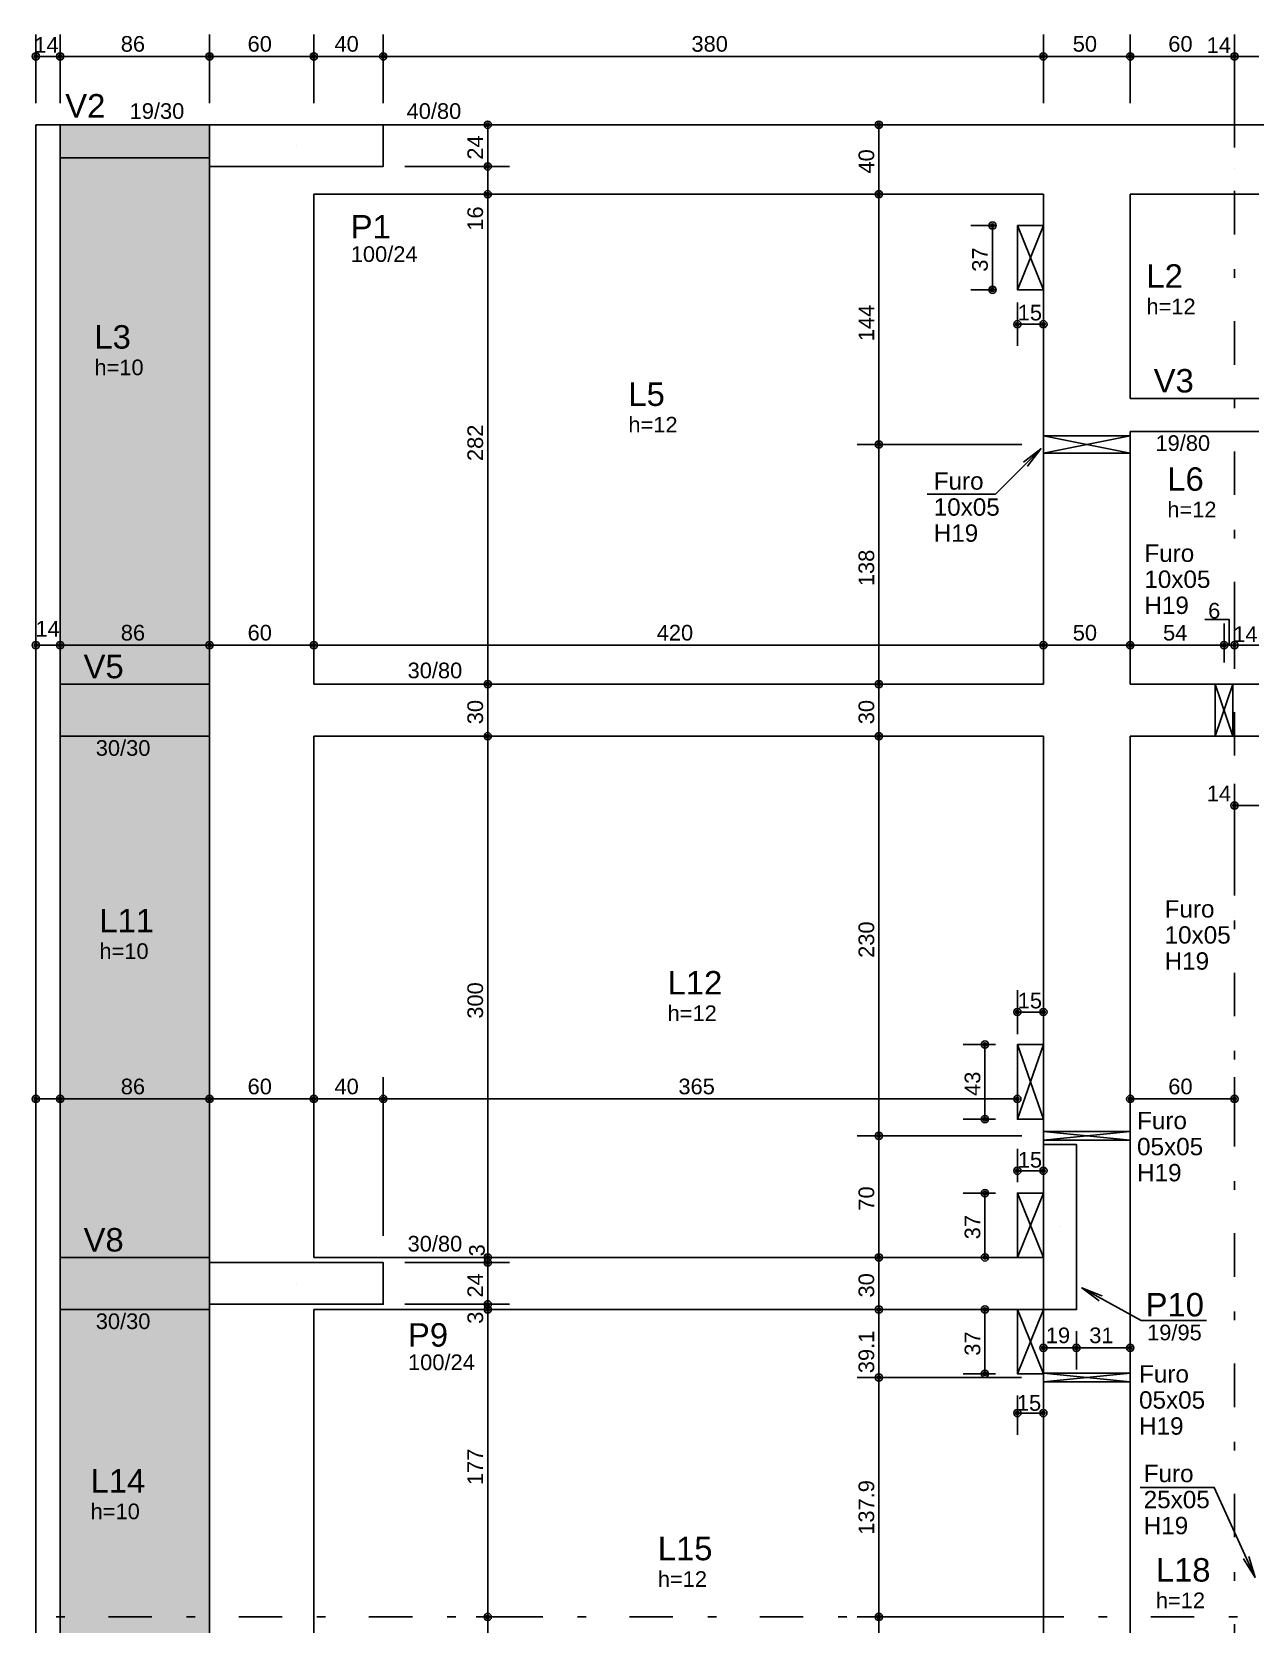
# Model space of a CAD drawing. Extents: x 0 to 119, y 0 to 84.
# Drawn here: x 20.04 to 34.12, y 47.48 to 65.81 of the extents above; entities that cross this region are included whole.
import ezdxf

# ---------------------------------------------------------------- set-up
doc = ezdxf.new("R2010")
doc.units = 0
doc.header["$MEASUREMENT"] = 0
doc.linetypes.add('ESTILO_TQS_0003', pattern=[1.5, 0.5, -0.4, 0.1, -0.5])
for name, color, linetype in [('1', 3, 'CONTINUOUS'), ('10', 252, 'CONTINUOUS'), ('18', 6, 'CONTINUOUS'), ('20', 1, 'CONTINUOUS'), ('25', 130, 'CONTINUOUS'), ('3', 7, 'CONTINUOUS'), ('32', 250, 'CONTINUOUS'), ('36', 7, 'CONTINUOUS'), ('37', 7, 'CONTINUOUS'), ('38', 7, 'CONTINUOUS'), ('62', 7, 'CONTINUOUS')]:
    doc.layers.add(name, color=color, linetype=linetype)
doc.styles.add('TQS_ARIAL', font='arial.ttf')

msp = doc.modelspace()

# ---------------------------------------------------------------- linework, layer by layer
at = {"layer": '1', "color": 3, "linetype": 'Continuous'}
for p, q in [((23.08559, 64.50084), (23.08559, 64.50084)), ((31.87559, 52.05084), (31.87559, 52.05084)), ((23.08559, 51.40084), (23.08559, 51.40084))]:
    msp.add_line(p, q, dxfattribs=at)
at = {"layer": '10', "color": 252, "linetype": 'Continuous'}
for p, q in [((31.385718, 63.580805), (31.68559, 62.840805)), ((31.385718, 62.840805), (31.685718, 63.580795)), ((31.68559, 54.15172), (31.38559, 53.29172)), ((31.386043, 54.02172), (31.386043, 54.15172)), ((31.386043, 54.15172), (31.68559, 53.29172)), ((31.38559, 51.70083), (31.68559, 52.44083)), ((31.385594, 52.44083), (31.68559, 51.70083)), ((31.38559, 50.36084), (31.68559, 51.10084)), ((31.385685, 51.10084), (31.68559, 50.36084))]:
    msp.add_line(p, q, dxfattribs=at)
for points in [[(31.385718, 63.580805), (31.68559, 63.580805), (31.68559, 62.840805), (31.385718, 62.840805), (31.385718, 63.580805)], [(31.68559, 54.15172), (31.38559, 54.15172), (31.38559, 53.29172), (31.68559, 53.29172), (31.68559, 54.15172)], [(31.68559, 52.44083), (31.38559, 52.44083), (31.38559, 51.70083), (31.68559, 51.70083), (31.68559, 52.44083)], [(31.68559, 51.10084), (31.38559, 51.10084), (31.38559, 50.36084), (31.68559, 50.36084), (31.68559, 51.10084)]]:
    msp.add_lwpolyline(points, dxfattribs=at)
at = {"layer": '18', "color": 6, "linetype": 'ESTILO_TQS_0003'}
msp.add_line((33.88559, 66.978315), (33.88559, 30.390966), dxfattribs=at)
at = {"layer": '20', "color": 1, "linetype": 'ESTILO_TQS_0003'}
msp.add_line((17.921118, 47.56084), (54.216686, 47.56084), dxfattribs=at)
at = {"layer": '25', "color": 130, "linetype": 'Continuous'}
for points in [[(20.36559, 64.36084), (22.08359, 64.36084), (22.08359, 64.74084), (20.36559, 64.74084), (20.36559, 64.36084)], [(22.08559, 64.36084), (20.36559, 64.36084), (20.36559, 58.30084), (22.08559, 58.30084), (22.08559, 64.26084), (22.08559, 64.36084)], [(20.36559, 57.70084), (22.08559, 57.70084), (22.08559, 58.30084), (20.36559, 58.30084), (20.36559, 57.70084)], [(20.36559, 51.70084), (22.08559, 51.70084), (22.08559, 57.70084), (20.36559, 57.70084), (20.36559, 51.70084)], [(20.36559, 51.10084), (22.08559, 51.10084), (22.08559, 51.15884), (22.08359, 51.15884), (22.08359, 51.64284), (22.08559, 51.64284), (22.08559, 51.70084), (20.36559, 51.70084), (20.36559, 51.10084)], [(22.08559, 51.10084), (20.36559, 51.10084), (20.36559, 45.20084), (22.08559, 45.20084), (22.08559, 51.10084)]]:
    msp.add_lwpolyline(points, dxfattribs=at)
for points in [[(20.36559, 64.36084), (22.08359, 64.36084), (22.08359, 64.74084)], [(20.36559, 64.36084), (22.08359, 64.74084), (20.36559, 64.74084)], [(20.36559, 64.36084), (20.36559, 64.74084), (20.36559, 64.36084)], [(20.36559, 64.36084), (20.36559, 58.30084), (22.08559, 58.30084)], [(20.36559, 64.36084), (22.08559, 58.30084), (22.08559, 64.26084)], [(20.36559, 64.36084), (22.08559, 64.26084), (22.08559, 64.36084)], [(20.36559, 57.70084), (22.08559, 57.70084), (22.08559, 58.30084)], [(20.36559, 57.70084), (22.08559, 58.30084), (20.36559, 58.30084)], [(20.36559, 57.70084), (20.36559, 58.30084), (20.36559, 57.70084)], [(20.36559, 51.70084), (22.08559, 51.70084), (22.08559, 57.70084)], [(20.36559, 51.70084), (22.08559, 57.70084), (20.36559, 57.70084)], [(20.36559, 51.70084), (20.36559, 57.70084), (20.36559, 51.70084)], [(22.08559, 51.70084), (20.36559, 51.70084), (22.08359, 51.64284)], [(22.08359, 51.64284), (20.36559, 51.70084), (22.08359, 51.15884)], [(20.36559, 51.70084), (22.08559, 51.10084), (22.08359, 51.15884)], [(20.36559, 51.70084), (20.36559, 51.10084), (22.08559, 51.10084)], [(22.08559, 51.64284), (22.08559, 51.70084), (22.08359, 51.64284)], [(22.08359, 51.15884), (22.08559, 51.10084), (22.08559, 51.15884)], [(22.08559, 51.10084), (20.36559, 51.10084), (20.36559, 45.20084)], [(22.08559, 51.10084), (20.36559, 45.20084), (22.08559, 45.20084)], [(22.08559, 51.10084), (22.08559, 45.20084), (22.08559, 51.10084)]]:
    msp.add_solid(points, dxfattribs=at)
at = {"layer": '3', "color": 7, "linetype": 'Continuous'}
for p, q in [((31.68559, 61.16043), (32.685595, 60.96043)), ((31.68559, 60.96043), (32.685595, 61.16043)), ((22.08559, 57.70084), (22.08559, 58.30084)), ((33.664949, 58.30084), (33.864949, 57.70084)), ((33.664949, 57.70084), (33.864949, 58.30084)), ((31.686036, 53.15084), (32.68568, 53.049058)), ((32.68559, 53.15084), (31.686321, 53.05084)), ((31.686321, 53.15084), (32.68559, 53.15084)), ((31.686321, 53.05084), (32.68559, 53.05084)), ((32.685595, 50.368372), (31.684957, 50.268372)), ((31.684957, 50.368372), (32.685585, 50.268372))]:
    msp.add_line(p, q, dxfattribs=at)
for points in [[(22.08559, 64.74084), (20.08559, 64.74084)], [(20.08559, 64.74084), (20.08559, 58.00084)], [(20.36559, 58.30084), (20.36559, 64.74084)], [(32.18559, 64.74084), (24.08559, 64.74084)], [(34.38559, 64.74084), (32.18559, 64.74084)], [(20.36559, 64.36084), (22.08559, 64.36084)], [(22.08559, 64.26084), (22.08559, 58.30084)], [(23.28559, 63.94084), (31.68559, 63.94084)], [(23.28559, 58.30084), (23.28559, 63.94084)], [(31.68559, 63.94084), (31.68559, 61.40084)], [(32.68559, 63.94084), (34.16559, 63.94084)], [(32.68559, 61.59084), (32.68559, 63.94084)], [(34.16559, 61.59084), (32.68559, 61.59084)], [(31.68559, 61.40084), (31.68559, 58.30084)], [(31.68559, 61.16043), (32.685595, 61.16043), (32.685595, 60.96043), (31.68559, 60.96043), (31.68559, 61.16043)], [(32.68559, 58.30084), (32.68559, 61.21084)], [(32.68559, 61.21084), (34.16559, 61.21084)], [(22.08559, 58.30084), (20.36559, 58.30084)], [(20.36559, 51.70084), (20.36559, 58.30084)], [(31.68559, 58.30084), (23.28559, 58.30084)], [(34.16559, 58.30084), (32.68559, 58.30084)], [(33.664949, 58.30084), (33.864949, 58.30084), (33.864949, 57.70084), (33.664949, 57.70084), (33.664949, 58.30084)], [(20.08559, 58.00084), (20.08559, 51.40084)], [(20.36559, 57.70084), (22.08559, 57.70084)], [(22.08559, 57.70084), (22.08559, 51.10084)], [(23.28559, 51.70084), (23.28559, 57.70084)], [(23.28559, 57.70084), (31.68559, 57.70084)], [(31.68559, 57.70084), (31.68559, 53.00084)], [(32.68559, 51.40084), (32.68559, 57.70084)], [(32.68559, 57.70084), (34.16559, 57.70084)], [(22.08559, 51.70084), (20.36559, 51.70084)], [(20.36559, 44.40084), (20.36559, 51.70084)], [(31.68559, 51.70084), (23.28559, 51.70084)], [(20.08559, 51.40084), (20.08559, 44.40084)], [(32.68559, 44.80084), (32.68559, 51.40084)], [(20.36559, 51.10084), (22.08559, 51.10084)], [(22.08559, 51.10084), (22.08559, 44.40084)], [(23.28559, 51.10084), (31.68559, 51.10084)], [(23.28559, 45.20084), (23.28559, 51.10084)], [(31.68559, 51.10084), (31.68559, 45.20084)], [(32.06559, 51.10084), (31.68559, 51.10084)], [(31.68559, 50.368372), (32.68559, 50.368372), (32.68559, 50.268372), (31.68559, 50.268372), (31.68559, 50.368372)]]:
    msp.add_lwpolyline(points, dxfattribs=at)
at = {"layer": '32', "color": 250, "linetype": 'Continuous'}
for p, q in [((20.08559, 64.99084), (20.08559, 65.777945)), ((20.36559, 64.99084), (20.36559, 65.777945)), ((20.36559, 64.99084), (20.36559, 65.777945)), ((22.08559, 64.99084), (22.08559, 65.777945)), ((22.08559, 64.99084), (22.08559, 65.777945)), ((23.28559, 64.99084), (23.28559, 65.777945)), ((23.28559, 65.24084), (23.28559, 65.777945)), ((24.08559, 64.99084), (24.08559, 65.777945)), ((24.08559, 64.99084), (24.08559, 65.777945)), ((31.68559, 64.99084), (31.68559, 65.777945)), ((31.68559, 64.99084), (31.68559, 65.777945)), ((32.68559, 64.99084), (32.68559, 65.777945)), ((32.68559, 64.99084), (32.68559, 65.777945)), ((33.88559, 64.491033), (33.88559, 65.777945)), ((33.88559, 64.491033), (33.88559, 65.777945)), ((20.08559, 65.527945), (20.36559, 65.527945)), ((20.36559, 65.527945), (22.08559, 65.527945)), ((22.08559, 65.527945), (23.28559, 65.527945)), ((23.28559, 65.527945), (24.08559, 65.527945)), ((24.08559, 65.527945), (31.68559, 65.527945)), ((31.68559, 65.527945), (32.68559, 65.527945)), ((32.68559, 65.527945), (33.88559, 65.527945)), ((33.88559, 65.527945), (34.16559, 65.527945)), ((23.28559, 64.99084), (23.28559, 64.99084)), ((20.08559, 64.74084), (20.08559, 64.74084)), ((20.08559, 64.74084), (20.08559, 64.74084)), ((20.36559, 64.74084), (20.36559, 64.74084)), ((20.36559, 64.74084), (20.36559, 64.74084)), ((22.08559, 64.74084), (22.08559, 64.74084)), ((22.08559, 64.74084), (22.08559, 64.74084)), ((23.28559, 64.74084), (23.28559, 64.74084)), ((24.08559, 64.74084), (24.08559, 64.74084)), ((24.08559, 64.74084), (24.08559, 64.74084)), ((24.361278, 64.74084), (24.361278, 64.74084)), ((24.611278, 64.74084), (25.537963, 64.74084)), ((25.287963, 64.26084), (25.287963, 64.74084)), ((30.120685, 64.74084), (29.541336, 64.74084)), ((29.791336, 64.74084), (29.791336, 63.94084)), ((30.370685, 64.74084), (30.370685, 64.74084)), ((31.68559, 64.74084), (31.68559, 64.74084)), ((31.68559, 64.74084), (31.68559, 64.74084)), ((32.68559, 64.74084), (32.68559, 64.74084)), ((32.68559, 64.74084), (32.68559, 64.74084)), ((20.08559, 64.36084), (20.08559, 64.36084)), ((20.08559, 64.36084), (20.08559, 64.36084)), ((24.08559, 64.26084), (24.08559, 64.26084)), ((24.08559, 64.26084), (24.08559, 64.26084)), ((24.33559, 64.26084), (25.537963, 64.26084)), ((24.33559, 64.26084), (25.537963, 64.26084)), ((25.287963, 63.94084), (25.287963, 64.26084)), ((33.88559, 64.241033), (33.88559, 64.241033)), ((33.88559, 64.241033), (33.88559, 64.241033)), ((24.814032, 63.94084), (24.814032, 63.94084)), ((24.814032, 63.94084), (24.814032, 63.94084)), ((25.064032, 63.94084), (25.537963, 63.94084)), ((25.064032, 63.94084), (25.537963, 63.94084)), ((25.287963, 58.30084), (25.287963, 63.94084)), ((30.110568, 63.94084), (29.541336, 63.94084)), ((31.43559, 63.94084), (29.541336, 63.94084)), ((29.791336, 63.94084), (29.791336, 61.06043)), ((30.360568, 63.94084), (30.360568, 63.94084)), ((31.68559, 63.94084), (31.68559, 63.94084)), ((31.135718, 63.580805), (30.849208, 63.580805)), ((31.099208, 63.580805), (31.099208, 62.840805)), ((31.385718, 63.580805), (31.385718, 63.580805)), ((31.385718, 62.943581), (31.385718, 62.943581)), ((31.68559, 62.929397), (31.68559, 62.929397)), ((31.135718, 62.840805), (30.849208, 62.840805)), ((31.385718, 62.840805), (31.385718, 62.840805)), ((31.385718, 62.693581), (31.385718, 62.193603)), ((31.68559, 62.679397), (31.68559, 62.193603)), ((31.385718, 62.443603), (31.68559, 62.443603)), ((31.43559, 61.06043), (29.541336, 61.06043)), ((31.18559, 61.06043), (29.541336, 61.06043)), ((29.791336, 61.06043), (29.791336, 58.30084)), ((31.43559, 61.06043), (31.43559, 61.06043)), ((31.68559, 61.06043), (31.68559, 61.06043)), ((22.08559, 59.265051), (22.08559, 59.265051)), ((22.08559, 59.265051), (22.08559, 59.265051)), ((20.08559, 59.2012), (20.08559, 59.2012)), ((20.36559, 59.092266), (20.36559, 59.092266)), ((20.36559, 59.092266), (20.36559, 59.092266)), ((23.28559, 59.067582), (23.28559, 59.067582)), ((23.28559, 59.067582), (23.28559, 59.067582)), ((20.08559, 58.9512), (20.08559, 58.498951)), ((22.08559, 59.015051), (22.08559, 58.498951)), ((22.08559, 59.015051), (22.08559, 58.498951)), ((31.68559, 58.943372), (31.68559, 58.998951)), ((31.68559, 58.943372), (31.68559, 58.998951)), ((32.68559, 58.912255), (32.68559, 58.998951)), ((32.68559, 58.912255), (32.68559, 58.998951)), ((33.764949, 58.55084), (33.764949, 58.998951)), ((33.764949, 58.55084), (33.764949, 58.998951)), ((33.88559, 58.55084), (33.88559, 58.998951)), ((20.36559, 58.748951), (20.08559, 58.748951)), ((20.36559, 58.842266), (20.36559, 58.498951)), ((20.36559, 58.842266), (20.36559, 58.498951)), ((22.08559, 58.748951), (20.36559, 58.748951)), ((23.28559, 58.748951), (22.08559, 58.748951)), ((23.28559, 58.817582), (23.28559, 58.498951)), ((23.28559, 58.817582), (23.28559, 58.498951)), ((31.68559, 58.748951), (23.28559, 58.748951)), ((32.68559, 58.748951), (31.68559, 58.748951)), ((31.68559, 58.693372), (31.68559, 58.693372)), ((31.68559, 58.693372), (31.68559, 58.693372)), ((33.764949, 58.748951), (32.68559, 58.748951)), ((32.68559, 58.662255), (32.68559, 58.662255)), ((32.68559, 58.662255), (32.68559, 58.662255)), ((33.764949, 58.748951), (33.88559, 58.748951)), ((34.16559, 58.748951), (33.88559, 58.748951)), ((33.88559, 58.748951), (33.88559, 58.748951)), ((20.08559, 58.30084), (20.08559, 58.30084)), ((20.08559, 58.30084), (20.08559, 58.30084)), ((25.287963, 57.70084), (25.287963, 58.30084)), ((25.287963, 58.30084), (25.287963, 58.30084)), ((25.287963, 58.30084), (25.287963, 58.30084)), ((31.43559, 58.30084), (29.541336, 58.30084)), ((31.43559, 58.30084), (29.541336, 58.30084)), ((29.791336, 58.30084), (29.791336, 57.70084)), ((31.68559, 58.30084), (31.68559, 58.30084)), ((31.68559, 58.30084), (31.68559, 58.30084)), ((33.764949, 58.30084), (33.764949, 58.30084)), ((33.764949, 58.30084), (33.764949, 58.30084)), ((33.88559, 58.30084), (33.88559, 58.30084)), ((20.08559, 57.70084), (20.08559, 57.70084)), ((20.08559, 57.70084), (20.08559, 57.70084)), ((25.287963, 51.70084), (25.287963, 57.70084)), ((25.287963, 57.70084), (25.287963, 57.70084)), ((25.287963, 57.70084), (25.287963, 57.70084)), ((31.43559, 57.70084), (29.541336, 57.70084)), ((31.43559, 57.70084), (29.541336, 57.70084)), ((29.791336, 57.70084), (29.791336, 53.10084)), ((31.68559, 57.70084), (31.68559, 57.70084)), ((31.68559, 57.70084), (31.68559, 57.70084)), ((33.88559, 55.867433), (33.88559, 57.152429)), ((34.16559, 56.902429), (33.88559, 56.902429)), ((33.88559, 55.617433), (33.88559, 55.617433)), ((31.386043, 54.27172), (31.386043, 54.775932)), ((31.68559, 54.264558), (31.68559, 54.775932)), ((31.386043, 54.525932), (31.68559, 54.525932)), ((31.13559, 54.15172), (30.763043, 54.15172)), ((31.013043, 54.15172), (31.013043, 53.29172)), ((31.38559, 54.15172), (31.38559, 54.15172)), ((31.386043, 54.02172), (31.386043, 54.02172)), ((31.68559, 54.014558), (31.68559, 54.014558)), ((20.08559, 52.824749), (20.08559, 53.774495)), ((20.36559, 52.8186), (20.36559, 53.774495)), ((20.36559, 52.8186), (20.36559, 53.774495)), ((22.08559, 52.52962), (22.08559, 53.774495)), ((22.08559, 52.52962), (22.08559, 53.774495)), ((23.28559, 51.95084), (23.28559, 53.774495)), ((23.28559, 51.95084), (23.28559, 53.774495)), ((24.08559, 51.95084), (24.08559, 53.774495)), ((24.08559, 51.95084), (24.08559, 53.774495)), ((31.38559, 53.54172), (31.38559, 53.774495)), ((32.68559, 53.299058), (32.68559, 53.774495)), ((33.88559, 53.34857), (33.88559, 53.774495)), ((20.36559, 53.524495), (20.08559, 53.524495)), ((22.08559, 53.524495), (20.36559, 53.524495)), ((23.28559, 53.524495), (22.08559, 53.524495)), ((24.08559, 53.524495), (23.28559, 53.524495)), ((31.38559, 53.524495), (24.08559, 53.524495)), ((33.88559, 53.524495), (32.68559, 53.524495)), ((31.13559, 53.29172), (30.763043, 53.29172)), ((31.38559, 53.29172), (31.38559, 53.29172)), ((31.38559, 53.29172), (31.38559, 53.29172)), ((31.436178, 53.10084), (29.541336, 53.10084)), ((31.186178, 53.10084), (29.541336, 53.10084)), ((29.791336, 53.10084), (29.791336, 51.70083)), ((31.436178, 53.10084), (31.436178, 53.10084)), ((31.686178, 53.10084), (31.686178, 53.10084)), ((32.68559, 53.049058), (32.68559, 53.049058)), ((33.88559, 53.09857), (33.88559, 53.09857)), ((31.38559, 52.566444), (31.38559, 52.948736)), ((31.68559, 52.564084), (31.68559, 52.948736)), ((31.38559, 52.698736), (31.68559, 52.698736)), ((20.08559, 52.574749), (20.08559, 52.574749)), ((20.36559, 52.5686), (20.36559, 52.5686)), ((20.36559, 52.5686), (20.36559, 52.5686)), ((31.13559, 52.44083), (30.763043, 52.44083)), ((31.013043, 52.44083), (31.013043, 51.70084)), ((31.38559, 52.44083), (31.38559, 52.44083)), ((22.08559, 52.27962), (22.08559, 52.27962)), ((22.08559, 52.27962), (22.08559, 52.27962)), ((31.38559, 52.316444), (31.38559, 52.316444)), ((31.68559, 52.314084), (31.68559, 52.314084)), ((20.08559, 51.70084), (20.08559, 51.70084)), ((20.08559, 51.70084), (20.08559, 51.70084)), ((23.28559, 51.70084), (23.28559, 51.70084)), ((23.28559, 51.70084), (23.28559, 51.70084)), ((24.08559, 51.70084), (24.08559, 51.70084)), ((24.08559, 51.70084), (24.08559, 51.70084)), ((25.300876, 51.70084), (25.037963, 51.70084)), ((25.300876, 51.70084), (25.037963, 51.70084)), ((25.287963, 51.64084), (25.287963, 51.70084)), ((25.550876, 51.70084), (25.550876, 51.70084)), ((25.550876, 51.70084), (25.550876, 51.70084)), ((31.43559, 51.70083), (29.541336, 51.70083)), ((31.13559, 51.70083), (29.541336, 51.70083)), ((29.791336, 51.70083), (29.791336, 51.10084)), ((31.13559, 51.70084), (30.763043, 51.70084)), ((31.38559, 51.70084), (31.38559, 51.70084)), ((31.38559, 51.70083), (31.38559, 51.70083)), ((31.68559, 51.70083), (31.68559, 51.70083)), ((24.08559, 51.64084), (24.08559, 51.64084)), ((24.08559, 51.64084), (24.08559, 51.64084)), ((24.33559, 51.64084), (25.537963, 51.64084)), ((24.33559, 51.64084), (25.537963, 51.64084)), ((25.287963, 51.16084), (25.287963, 51.64084)), ((24.08559, 51.16084), (24.08559, 51.16084)), ((24.08559, 51.16084), (24.08559, 51.16084)), ((24.33559, 51.16084), (25.537963, 51.16084)), ((24.33559, 51.16084), (25.537963, 51.16084)), ((25.287963, 51.10084), (25.287963, 51.16084)), ((20.08559, 51.10084), (20.08559, 51.10084)), ((20.08559, 51.10084), (20.08559, 51.10084)), ((24.49232, 51.10084), (24.49232, 51.10084)), ((24.49232, 51.10084), (24.49232, 51.10084)), ((24.74232, 51.10084), (25.537963, 51.10084)), ((24.74232, 51.10084), (25.537963, 51.10084)), ((25.287963, 47.56084), (25.287963, 51.10084)), ((31.13559, 51.10084), (29.541336, 51.10084)), ((31.43559, 51.10084), (29.541336, 51.10084)), ((29.791336, 51.10084), (29.791336, 50.318341)), ((31.13559, 51.10084), (30.763043, 51.10084)), ((31.013043, 51.10084), (31.013043, 50.36084)), ((31.38559, 51.10084), (31.38559, 51.10084)), ((31.38559, 51.10084), (31.38559, 51.10084)), ((31.68559, 51.10084), (31.68559, 51.10084)), ((31.68559, 51.10084), (31.68559, 51.10084)), ((32.06559, 51.10084), (32.06559, 51.10084)), ((32.06559, 51.10084), (32.06559, 51.10084)), ((31.68559, 50.85084), (31.68559, 50.409285)), ((32.06559, 50.85084), (32.06559, 50.409285)), ((32.06559, 50.85084), (32.06559, 50.409285)), ((31.68559, 50.659285), (32.06559, 50.659285)), ((32.06559, 50.659285), (32.68559, 50.659285)), ((32.68559, 50.768967), (32.68559, 50.768967)), ((32.68559, 50.518967), (32.68559, 50.409285)), ((31.435274, 50.318341), (29.541336, 50.318341)), ((31.185274, 50.318341), (29.541336, 50.318341)), ((29.791336, 50.318341), (29.791336, 47.56084)), ((31.13559, 50.36084), (30.763043, 50.36084)), ((31.38559, 50.36084), (31.38559, 50.36084)), ((31.38559, 50.36084), (31.38559, 50.36084)), ((31.435274, 50.318341), (31.435274, 50.318341)), ((31.684957, 50.368372), (31.684957, 50.368372)), ((31.685274, 50.318341), (31.685274, 50.318341)), ((31.38559, 50.11084), (31.38559, 49.659161)), ((31.684957, 50.118372), (31.684957, 49.659161)), ((31.38559, 49.909161), (31.684957, 49.909161)), ((20.08559, 47.56084), (20.08559, 47.56084)), ((20.08559, 47.56084), (20.08559, 47.56084)), ((24.904104, 47.56084), (24.904104, 47.56084)), ((24.904104, 47.56084), (24.904104, 47.56084)), ((25.154104, 47.56084), (25.537963, 47.56084)), ((25.154104, 47.56084), (25.537963, 47.56084)), ((25.287963, 45.20084), (25.287963, 47.56084)), ((31.43559, 47.56084), (29.541336, 47.56084)), ((31.43559, 47.56084), (29.541336, 47.56084)), ((29.791336, 47.56084), (29.791336, 45.20084)), ((31.68559, 47.56084), (31.68559, 47.56084)), ((31.68559, 47.56084), (31.68559, 47.56084))]:
    msp.add_line(p, q, dxfattribs=at)
for points in [[(30.349108, 60.488398), (31.134931, 60.488398), (31.656453, 61.00992), (31.504262, 60.811582), (31.656453, 61.00992), (31.458114, 60.85773)], [(33.825269, 58.748951), (33.825269, 59.042913), (33.543589, 59.042913)], [(33.565317, 50.975349), (32.812461, 50.975349), (32.126933, 51.348717), (32.360211, 51.258821), (32.126933, 51.348717), (32.328996, 51.201507)], [(32.799916, 49.052884), (33.653307, 49.052884), (34.12319, 48.016378), (33.991131, 48.228652), (34.12319, 48.016378), (34.050571, 48.255598)]]:
    msp.add_lwpolyline(points, dxfattribs=at)
for centre, radius in [((20.08559, 65.527945), 0.041625), ((20.08559, 65.527945), 0.02075), ((20.36559, 65.527945), 0.041625), ((20.36559, 65.527945), 0.041625), ((20.36559, 65.527945), 0.02075), ((20.36559, 65.527945), 0.02075), ((22.08559, 65.527945), 0.041625), ((22.08559, 65.527945), 0.041625), ((22.08559, 65.527945), 0.02075), ((22.08559, 65.527945), 0.02075), ((23.28559, 65.527945), 0.041625), ((23.28559, 65.527945), 0.041625), ((23.28559, 65.527945), 0.02075), ((23.28559, 65.527945), 0.02075), ((24.08559, 65.527945), 0.041625), ((24.08559, 65.527945), 0.041625), ((24.08559, 65.527945), 0.02075), ((24.08559, 65.527945), 0.02075), ((31.68559, 65.527945), 0.041625), ((31.68559, 65.527945), 0.041625), ((31.68559, 65.527945), 0.02075), ((31.68559, 65.527945), 0.02075), ((32.68559, 65.527945), 0.041625), ((32.68559, 65.527945), 0.041625), ((32.68559, 65.527945), 0.02075), ((32.68559, 65.527945), 0.02075), ((33.88559, 65.527945), 0.041625), ((33.88559, 65.527945), 0.041625), ((33.88559, 65.527945), 0.02075), ((33.88559, 65.527945), 0.02075), ((25.287963, 64.74084), 0.041625), ((25.287963, 64.74084), 0.02075), ((29.791336, 64.74084), 0.041625), ((29.791336, 64.74084), 0.02075), ((25.287963, 64.26084), 0.041625), ((25.287963, 64.26084), 0.041625), ((25.287963, 64.26084), 0.02075), ((25.287963, 64.26084), 0.02075), ((25.287963, 63.94084), 0.041625), ((25.287963, 63.94084), 0.041625), ((29.791336, 63.94084), 0.041625), ((29.791336, 63.94084), 0.041625), ((25.287963, 63.94084), 0.02075), ((25.287963, 63.94084), 0.02075), ((29.791336, 63.94084), 0.02075), ((29.791336, 63.94084), 0.02075), ((31.099208, 63.580805), 0.041625), ((31.099208, 63.580805), 0.02075), ((31.099208, 62.840805), 0.041625), ((31.099208, 62.840805), 0.02075), ((31.385718, 62.443603), 0.041625), ((31.385718, 62.443603), 0.02075), ((31.68559, 62.443603), 0.041625), ((31.68559, 62.443603), 0.02075), ((29.791336, 61.06043), 0.041625), ((29.791336, 61.06043), 0.041625), ((29.791336, 61.06043), 0.02075), ((29.791336, 61.06043), 0.02075), ((20.08559, 58.748951), 0.041625), ((20.08559, 58.748951), 0.02075), ((20.36559, 58.748951), 0.041625), ((20.36559, 58.748951), 0.041625), ((20.36559, 58.748951), 0.02075), ((20.36559, 58.748951), 0.02075), ((22.08559, 58.748951), 0.041625), ((22.08559, 58.748951), 0.041625), ((22.08559, 58.748951), 0.02075), ((22.08559, 58.748951), 0.02075), ((23.28559, 58.748951), 0.041625), ((23.28559, 58.748951), 0.041625), ((23.28559, 58.748951), 0.02075), ((23.28559, 58.748951), 0.02075), ((31.68559, 58.748951), 0.041625), ((31.68559, 58.748951), 0.041625), ((31.68559, 58.748951), 0.02075), ((31.68559, 58.748951), 0.02075), ((32.68559, 58.748951), 0.041625), ((32.68559, 58.748951), 0.041625), ((32.68559, 58.748951), 0.02075), ((32.68559, 58.748951), 0.02075), ((33.764949, 58.748951), 0.041625), ((33.764949, 58.748951), 0.041625), ((33.764949, 58.748951), 0.02075), ((33.764949, 58.748951), 0.02075), ((33.88559, 58.748951), 0.041625), ((33.88559, 58.748951), 0.041625), ((33.88559, 58.748951), 0.02075), ((33.88559, 58.748951), 0.02075), ((25.287963, 58.30084), 0.041625), ((25.287963, 58.30084), 0.041625), ((25.287963, 58.30084), 0.02075), ((25.287963, 58.30084), 0.02075), ((29.791336, 58.30084), 0.041625), ((29.791336, 58.30084), 0.041625), ((29.791336, 58.30084), 0.02075), ((29.791336, 58.30084), 0.02075), ((25.287963, 57.70084), 0.041625), ((25.287963, 57.70084), 0.041625), ((25.287963, 57.70084), 0.02075), ((25.287963, 57.70084), 0.02075), ((29.791336, 57.70084), 0.041625), ((29.791336, 57.70084), 0.041625), ((29.791336, 57.70084), 0.02075), ((29.791336, 57.70084), 0.02075), ((33.88559, 56.902429), 0.041625), ((33.88559, 56.902429), 0.02075), ((31.386043, 54.525932), 0.041625), ((31.386043, 54.525932), 0.02075), ((31.68559, 54.525932), 0.041625), ((31.68559, 54.525932), 0.02075), ((31.013043, 54.15172), 0.041625), ((31.013043, 54.15172), 0.02075), ((20.08559, 53.524495), 0.041625), ((20.08559, 53.524495), 0.02075), ((20.36559, 53.524495), 0.041625), ((20.36559, 53.524495), 0.041625), ((20.36559, 53.524495), 0.02075), ((20.36559, 53.524495), 0.02075), ((22.08559, 53.524495), 0.041625), ((22.08559, 53.524495), 0.041625), ((22.08559, 53.524495), 0.02075), ((22.08559, 53.524495), 0.02075), ((23.28559, 53.524495), 0.041625), ((23.28559, 53.524495), 0.041625), ((23.28559, 53.524495), 0.02075), ((23.28559, 53.524495), 0.02075), ((24.08559, 53.524495), 0.041625), ((24.08559, 53.524495), 0.041625), ((24.08559, 53.524495), 0.02075), ((24.08559, 53.524495), 0.02075), ((31.38559, 53.524495), 0.041625), ((31.38559, 53.524495), 0.02075), ((32.68559, 53.524495), 0.041625), ((32.68559, 53.524495), 0.02075), ((33.88559, 53.524495), 0.041625), ((33.88559, 53.524495), 0.02075), ((31.013043, 53.29172), 0.041625), ((31.013043, 53.29172), 0.02075), ((29.791336, 53.10084), 0.041625), ((29.791336, 53.10084), 0.041625), ((29.791336, 53.10084), 0.02075), ((29.791336, 53.10084), 0.02075), ((31.38559, 52.698736), 0.041625), ((31.38559, 52.698736), 0.02075), ((31.68559, 52.698736), 0.041625), ((31.68559, 52.698736), 0.02075), ((31.013043, 52.44083), 0.041625), ((31.013043, 52.44083), 0.02075), ((25.287963, 51.70084), 0.041625), ((25.287963, 51.70084), 0.041625), ((25.287963, 51.70084), 0.02075), ((25.287963, 51.70084), 0.02075), ((29.791336, 51.70083), 0.041625), ((29.791336, 51.70083), 0.041625), ((29.791336, 51.70083), 0.02075), ((29.791336, 51.70083), 0.02075), ((31.013043, 51.70084), 0.041625), ((31.013043, 51.70084), 0.02075), ((25.287963, 51.64084), 0.041625), ((25.287963, 51.64084), 0.041625), ((25.287963, 51.64084), 0.02075), ((25.287963, 51.64084), 0.02075), ((25.287963, 51.16084), 0.041625), ((25.287963, 51.16084), 0.041625), ((25.287963, 51.16084), 0.02075), ((25.287963, 51.16084), 0.02075), ((25.287963, 51.10084), 0.041625), ((25.287963, 51.10084), 0.041625), ((25.287963, 51.10084), 0.02075), ((25.287963, 51.10084), 0.02075), ((29.791336, 51.10084), 0.041625), ((29.791336, 51.10084), 0.041625), ((29.791336, 51.10084), 0.02075), ((29.791336, 51.10084), 0.02075), ((31.013043, 51.10084), 0.041625), ((31.013043, 51.10084), 0.02075), ((31.68559, 50.659285), 0.041625), ((31.68559, 50.659285), 0.02075), ((32.06559, 50.659285), 0.041625), ((32.06559, 50.659285), 0.041625), ((32.06559, 50.659285), 0.02075), ((32.06559, 50.659285), 0.02075), ((32.68559, 50.659285), 0.041625), ((32.68559, 50.659285), 0.02075), ((29.791336, 50.318341), 0.041625), ((29.791336, 50.318341), 0.041625), ((29.791336, 50.318341), 0.02075), ((29.791336, 50.318341), 0.02075), ((31.013043, 50.36084), 0.041625), ((31.013043, 50.36084), 0.02075), ((31.38559, 49.909161), 0.041625), ((31.38559, 49.909161), 0.02075), ((31.684957, 49.909161), 0.041625), ((31.684957, 49.909161), 0.02075), ((25.287963, 47.56084), 0.041625), ((25.287963, 47.56084), 0.041625), ((25.287963, 47.56084), 0.02075), ((25.287963, 47.56084), 0.02075), ((29.791336, 47.56084), 0.041625), ((29.791336, 47.56084), 0.041625), ((29.791336, 47.56084), 0.02075), ((29.791336, 47.56084), 0.02075)]:
    msp.add_circle(centre, radius, dxfattribs=at)
at = {"layer": '62', "linetype": 'Continuous'}
for points in [[(22.08559, 64.26084), (24.08559, 64.26084), (24.08559, 64.74084), (22.08559, 64.74084), (22.08559, 64.26084)], [(31.68559, 51.10084), (32.06559, 51.10084), (32.06559, 53.00084), (31.68559, 53.00084), (31.68559, 51.10084)], [(22.08559, 51.16084), (24.08559, 51.16084), (24.08559, 51.64084), (22.08559, 51.64084), (22.08559, 51.16084)]]:
    msp.add_lwpolyline(points, dxfattribs=at)

# ---------------------------------------------------------------- texts
at = {"layer": '3', "color": 7, "linetype": 'Continuous', "style": 'TQS_ARIAL'}
for s, p in [('Furo', (30.422525, 60.53971)), ('10x05', (30.422525, 60.23971)), ('H19', (30.422525, 59.93971)), ('Furo', (32.847746, 59.708507)), ('10x05', (32.847746, 59.408507)), ('H19', (32.847746, 59.108507)), ('Furo', (33.080868, 55.613343)), ('10x05', (33.080868, 55.313343)), ('H19', (33.080868, 55.013343)), ('Furo', (32.763688, 53.17657)), ('05x05', (32.763688, 52.87657)), ('H19', (32.763688, 52.57657)), ('Furo', (32.786689, 50.25944)), ('05x05', (32.786689, 49.95944)), ('H19', (32.786689, 49.65944)), ('Furo', (32.840107, 49.11324)), ('25x05', (32.840107, 48.81324)), ('H19', (32.840107, 48.51324))]:
    msp.add_text(s, height=0.2, dxfattribs=at).set_placement(p)
at = {"layer": '32', "color": 250, "linetype": 'Continuous', "style": 'TQS_ARIAL'}
for s, p in [('14', (20.068109, 65.570433)), ('86', (21.06359, 65.581945)), ('60', (22.52359, 65.581945)), ('40', (23.52359, 65.581945)), ('380', (27.63359, 65.581945)), ('50', (32.02359, 65.581945)), ('60', (33.12359, 65.581945)), ('14', (33.565714, 65.568111)), ('15', (31.389947, 62.487628)), ('6', (33.582328, 59.055922)), ('14', (20.080805, 58.847992)), ('86', (21.06359, 58.802951)), ('60', (22.52359, 58.802951)), ('420', (27.23359, 58.802951)), ('50', (32.02359, 58.802951)), ('54', (33.063269, 58.802951)), ('14', (33.871468, 58.786167)), ('14', (33.566721, 56.951592)), ('15', (31.389883, 54.567561)), ('86', (21.06359, 53.578495)), ('60', (22.52359, 53.578495)), ('40', (23.52359, 53.578495)), ('365', (27.48359, 53.578495)), ('60', (33.12359, 53.578495)), ('15', (31.390479, 52.734133)), ('19', (31.71359, 50.713285)), ('31', (32.21359, 50.713285)), ('15', (31.380282, 49.935119))]:
    msp.add_text(s, height=0.18, dxfattribs=at).set_placement(p)
for s, p in [('24', (25.233963, 64.33884)), ('40', (29.737336, 64.17884)), ('16', (25.233963, 63.52084)), ('37', (31.045208, 63.048805)), ('144', (29.737336, 62.248635)), ('282', (25.233963, 60.86884)), ('138', (29.737336, 59.428635)), ('30', (25.233963, 57.83884)), ('30', (29.737336, 57.83884)), ('230', (29.737336, 55.14884)), ('300', (25.233963, 54.44884)), ('43', (30.959043, 53.55972)), ('70', (29.737336, 52.238835)), ('37', (30.959043, 51.908835)), ('3', (25.253488, 51.712521)), ('24', (25.233963, 51.23884)), ('30', (29.737336, 51.238835)), ('3', (25.234851, 50.936236)), ('39.1', (29.737336, 50.36759)), ('37', (30.959043, 50.56884)), ('177', (25.233963, 49.07884)), ('137.9', (29.737336, 48.50759))]:
    msp.add_text(s, height=0.18, rotation=90, dxfattribs=at).set_placement(p)
at = {"layer": '36', "color": 7, "linetype": 'Continuous', "style": 'TQS_ARIAL'}
for s, height, p in [('P1', 0.27, (23.711221, 63.431347)), ('100/24', 0.18, (23.711221, 63.161347)), ('P10', 0.27, (32.863018, 51.021182)), ('P9', 0.27, (24.37059, 50.67334)), ('19/95', 0.18, (32.879656, 50.746062)), ('100/24', 0.18, (24.37059, 50.40334))]:
    msp.add_text(s, height=height, dxfattribs=at).set_placement(p)
at = {"layer": '37', "color": 7, "linetype": 'Continuous', "style": 'TQS_ARIAL'}
for s, height, p in [('V2', 0.27, (20.424732, 64.824074)), ('19/30', 0.18, (21.16559, 64.80834)), ('40/80', 0.18, (24.354162, 64.80834)), ('V3', 0.27, (32.95559, 61.65834)), ('19/80', 0.18, (32.97559, 60.98584)), ('V5', 0.27, (20.63559, 58.36834)), ('30/80', 0.18, (24.36559, 58.36834)), ('30/30', 0.18, (20.77559, 57.47584)), ('V8', 0.27, (20.63559, 51.76834)), ('30/80', 0.18, (24.36559, 51.76834)), ('30/30', 0.18, (20.77559, 50.87584))]:
    msp.add_text(s, height=height, dxfattribs=at).set_placement(p)
at = {"layer": '38', "color": 7, "linetype": 'Continuous', "style": 'TQS_ARIAL'}
for s, height, p in [('L2', 0.27, (32.871625, 62.864464)), ('h=12', 0.18, (32.871625, 62.558464)), ('L3', 0.27, (20.760011, 62.163375)), ('h=10', 0.18, (20.760011, 61.857375)), ('L5', 0.27, (26.907499, 61.503664)), ('h=12', 0.18, (26.907499, 61.197664)), ('L6', 0.27, (33.112374, 60.527038)), ('h=12', 0.18, (33.112374, 60.221038)), ('L11', 0.27, (20.817377, 55.442729)), ('h=10', 0.18, (20.817377, 55.136729)), ('L12', 0.27, (27.359234, 54.727627)), ('h=12', 0.18, (27.359234, 54.421627)), ('L14', 0.27, (20.716188, 48.992744)), ('h=10', 0.18, (20.716188, 48.686744)), ('L15', 0.27, (27.246324, 48.21387)), ('L18', 0.27, (32.980172, 47.968283)), ('h=12', 0.18, (27.246324, 47.90787)), ('h=12', 0.18, (32.980172, 47.662283))]:
    msp.add_text(s, height=height, dxfattribs=at).set_placement(p)

doc.saveas('drawing.dxf')
